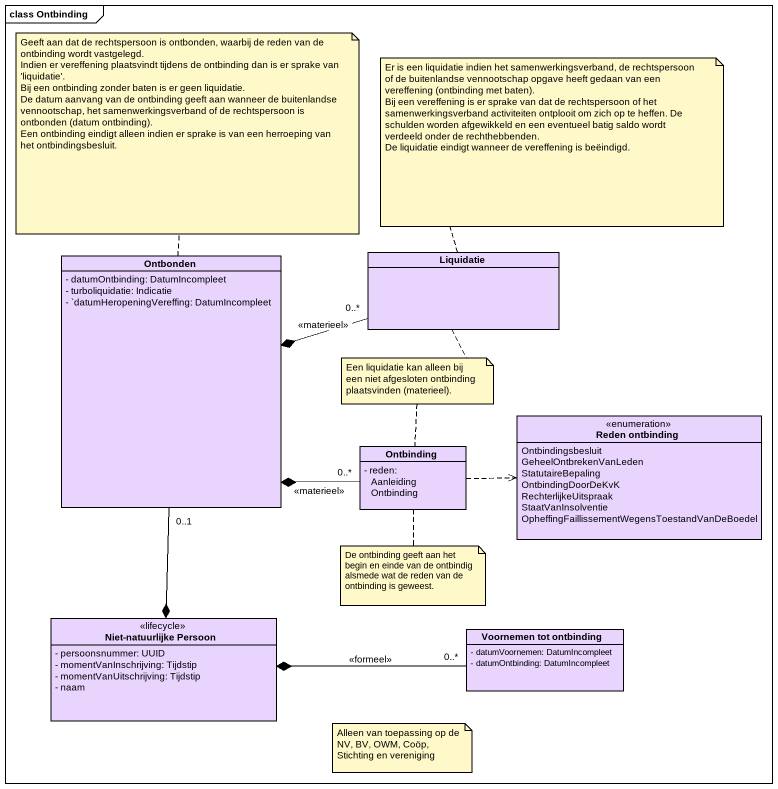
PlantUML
@startuml
mainframe class Ontbinding
hide circle
hide empty members
skinparam classAttributeIconSize 0
class Liquidatie #E9D4FE
class Ontbonden #E9D4FE {
  - datumOntbinding: DatumIncompleet
  - turboliquidatie: Indicatie
  - `datumHeropeningVereffing: DatumIncompleet
}
enum "Reden ontbinding" as Reden_ontbinding #E9D4FE {
  Ontbindingsbesluit
  GeheelOntbrekenVanLeden
  StatutaireBepaling
  OntbindingDoorDeKvK
  RechterlijkeUitspraak
  StaatVanInsolventie
  OpheffingFaillissementWegensToestandVanDeBoedel
}
class Ontbinding #E9D4FE {
  - reden: AanleidingOntbinding
}
class "Niet-natuurlijke Persoon" as Niet_natuurlijke_Persoon <<lifecycle>> #E9D4FE {
  - persoonsnummer: UUID
  - momentVanInschrijving: Tijdstip
  - momentVanUitschrijving: Tijdstip
  - naam
}
class "Voornemen tot ontbinding" as Voornemen_tot_ontbinding #E9D4FE {
  - datumVoornemen: DatumIncompleet
  - datumOntbinding: DatumIncompleet
}
Liquidatie "0..*" -left-* Ontbonden : <<materieel>>
Ontbonden "0..1" --* Niet_natuurlijke_Persoon
Ontbinding "0..*" -left-* Ontbonden : <<materieel>>
Ontbinding .right.> Reden_ontbinding
Voornemen_tot_ontbinding "0..*" -left-* Niet_natuurlijke_Persoon : <<formeel>>
note top of Ontbonden
  Geeft aan dat de rechtspersoon is ontbonden, waarbij de reden van de ontbinding wordt vastgelegd.
  Indien er vereffening plaatsvindt tijdens de ontbinding dan is er sprake van 'liquidatie'.
  Bij een ontbinding zonder baten is er geen liquidatie.
  De datum aanvang van de ontbinding geeft aan wanneer de buitenlandse vennootschap, het samenwerkingsverband of de rechtspersoon is ontbonden (datum ontbinding).
  Een ontbinding eindigt alleen indien er sprake is van een herroeping van het ontbindingsbesluit.
end note
note top of Liquidatie
  Er is een liquidatie indien het samenwerkingsverband, de rechtspersoon of de buitenlandse vennootschap opgave heeft gedaan van een vereffening (ontbinding met baten).
  Bij een vereffening is er sprake van dat de rechtspersoon of het samenwerkingsverband activiteiten ontplooit om zich op te heffen. De schulden worden afgewikkeld en een eventueel batig saldo wordt verdeeld onder de rechthebbenden.
  De liquidatie eindigt wanneer de vereffening is beëindigd.
end note
note as N3
  Een liquidatie kan alleen bij een niet afgesloten ontbinding plaatsvinden (materieel).
end note
N3 .. Liquidatie
N3 .. Ontbinding
note bottom of Ontbinding : De ontbinding geeft aan het begin en einde van de ontbindig alsmede wat de reden van de ontbinding is geweest.
note as N5
  Alleen van toepassing op de NV, BV, OWM, Coöp, Stichting en vereniging
end note
@enduml
